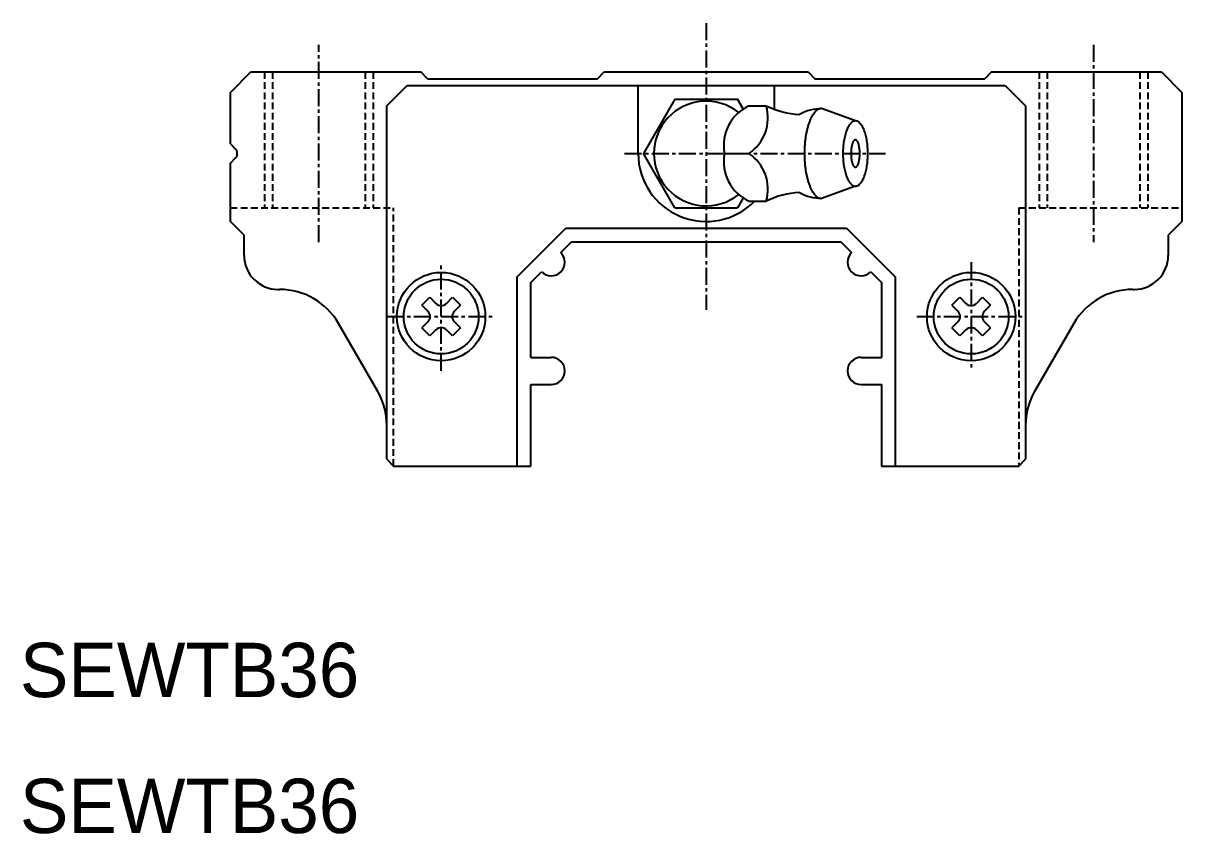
# Model space of a CAD drawing. Extents: x 10 to 241, y 10 to 159.
# Drawn here: x 10.2 to 95.5, y 9.9 to 69.6 of the extents above; entities that cross this region are included whole.
import ezdxf

# ---------------------------------------------------------------- set-up
doc = ezdxf.new("R2010")
doc.units = 0
doc.linetypes.add('CENTER', pattern=[2, 1.25, -0.25, 0.25, -0.25])
doc.linetypes.add('DASHED', pattern=[0.75, 0.5, -0.25])
doc.layers.get('0').update_dxf_attribs({"linetype": 'CONTINUOUS'})
doc.layers.add('CENTER', color=1, linetype='CENTER')

msp = doc.modelspace()

# ---------------------------------------------------------------- linework, layer by layer
at = {"color": 7, "linetype": 'CONTINUOUS'}
for p, q in [((25.500036, 64.49997), (27.000032, 65.99997)), ((26.999981, 66), (39.49998, 66)), ((40.00004, 65.49999), (39.50004, 66)), ((52.50005, 65.49998), (53.00003, 65.99998)), ((53.00001, 66), (67.99998, 66)), ((68.00002, 65.99999), (68.5, 65.5)), ((81.50002, 66), (81.00002, 65.5)), ((81.49998, 66), (93.99998, 66)), ((93.99999, 65.99998), (95.49999, 64.49997)), ((37.00002, 63.49998), (38.50001, 64.99997)), ((38.5, 65), (82.49993, 65)), ((39.99998, 65.5), (52.50001, 65.5)), ((55.49997, 60), (55.49997, 65)), ((65.49997, 65), (65.49997, 63.25493)), ((68.49997, 65.5), (80.99998, 65.5)), ((82.49998, 64.99999), (83.99998, 63.49999)), ((25.499981, 60.70713), (25.499981, 64.49998)), ((58.19052, 64.00002), (55.88112, 60.00001)), ((58.19053, 64.00003), (60.49995, 64.00003)), ((60.49995, 64.00003), (62.80937, 64.00003)), ((63.21969, 63.28934), (62.80938, 64.00002)), ((95.49998, 64.49998), (95.49998, 55)), ((36.99997, 37.50001), (36.99997, 63.49998)), ((63.64536, 63.5074), (64.92351, 63.5074)), ((71.48067, 62.39999), (68.9862, 63.29999)), ((83.99997, 63.49998), (83.99997, 37.50001)), ((25.500019, 60.70711), (25.853572, 60.35355)), ((58.19052, 56), (55.88112, 60.00001)), ((61.84948, 60), (63.64536, 60)), ((25.499981, 55), (25.499981, 59.29287)), ((25.500019, 59.29289), (25.853572, 59.64645)), ((71.48067, 57.6), (68.9862, 56.7)), ((63.23237, 56.73263), (62.80938, 56)), ((63.64536, 56.49259), (64.92351, 56.49259)), ((58.19053, 56), (60.49995, 56)), ((60.49995, 56), (62.80937, 56)), ((26.500021, 53.99999), (25.50002, 54.99999)), ((95.50001, 55.00001), (94.50001, 54.00001)), ((26.499981, 52.5), (26.499981, 54)), ((46.59999, 50.9142), (50.17998, 54.4942)), ((50.17997, 54.49421), (70.81997, 54.49421)), ((70.81999, 54.49421), (74.39999, 50.91421)), ((94.49998, 54), (94.49998, 52.5)), ((49.80709, 52.7071), (50.59421, 53.49421)), ((50.59419, 53.49421), (70.40576, 53.49421)), ((70.40577, 53.49422), (71.19288, 52.70711)), ((47.59999, 50.49999), (48.39288, 51.29288)), ((72.60709, 51.29289), (73.39999, 50.5)), ((46.59997, 37), (46.59997, 50.91421)), ((47.59997, 45), (47.59997, 50.5)), ((73.39997, 50.5), (73.39997, 45)), ((74.39997, 50.91421), (74.39997, 37)), ((28.999981, 50), (29.113247, 50)), ((91.88671, 50), (91.99998, 50)), ((39.57878, 48.83765), (40.02752, 48.38891)), ((39.5788, 48.83765), (40.16234, 49.4212)), ((40.16233, 49.4212), (40.61107, 48.97246)), ((41.38889, 48.97246), (41.83763, 49.4212)), ((41.83765, 49.4212), (42.42119, 48.83766)), ((41.97244, 48.3889), (42.42118, 48.83764)), ((78.57878, 48.83765), (79.02752, 48.38891)), ((78.57879, 48.83766), (79.16234, 49.4212)), ((79.16234, 49.4212), (79.61107, 48.97246)), ((80.3889, 48.97245), (80.83764, 49.42119)), ((80.83764, 49.4212), (81.42119, 48.83766)), ((80.97244, 48.38891), (81.42118, 48.83765)), ((36.33016, 42.50003), (33.443439, 47.49997)), ((40.02752, 47.61109), (39.57878, 47.16235)), ((40.16235, 46.57881), (39.5788, 47.16236)), ((40.61108, 47.02754), (40.16234, 46.5788)), ((41.83764, 46.5788), (41.38889, 47.02755)), ((42.42119, 47.16235), (41.83764, 46.57881)), ((42.42118, 47.16234), (41.97243, 47.61109)), ((79.02752, 47.6111), (78.57878, 47.16236)), ((79.16234, 46.57881), (78.5788, 47.16236)), ((79.61107, 47.02754), (79.16234, 46.5788)), ((80.83762, 46.5788), (80.38889, 47.02754)), ((81.42118, 47.16236), (80.83764, 46.57881)), ((81.42118, 47.16236), (80.97244, 47.6111)), ((87.55662, 47.5), (84.66989, 42.50003)), ((47.59997, 45), (49.09997, 45)), ((71.89997, 45), (73.39997, 45)), ((47.59997, 37), (47.59997, 43)), ((47.59997, 43), (49.09997, 43)), ((71.89997, 43), (73.39997, 43)), ((73.39997, 43), (73.39997, 37)), ((37, 37.50003), (37.50001, 37.00001)), ((37.5, 37), (47.59997, 37)), ((73.39997, 37), (83.49993, 37)), ((83.49997, 37.00002), (83.99996, 37.50003))]:
    msp.add_line(p, q, dxfattribs=at)
at = {"color": 3, "linetype": 'DASHED'}
for p, q in [((27.999981, 66), (27.999981, 56)), ((28.599981, 66), (28.599981, 56)), ((35.39998, 66), (35.39998, 56)), ((35.99998, 66), (35.99998, 56)), ((84.99998, 66), (84.99998, 56)), ((85.59998, 66), (85.59998, 56)), ((92.39998, 66), (92.39998, 56)), ((92.99998, 66), (92.99998, 56)), ((25.499981, 56), (37.49997, 56)), ((37.49997, 37), (37.49997, 56)), ((83.49997, 56), (83.49997, 37)), ((83.49997, 56), (95.49997, 56))]:
    msp.add_line(p, q, dxfattribs=at)
at = {"color": 7, "linetype": 'CONTINUOUS'}
for points in [[(68.9862, 63.3, 0), (68.9552, 63.299, 0), (68.9242, 63.296, 0), (68.8933, 63.2911, 0), (68.8624, 63.2841, 0), (68.8316, 63.2752, 0), (68.8009, 63.2643, 0), (68.7703, 63.2514, 0), (68.7398, 63.2366, 0), (68.7095, 63.2198, 0), (68.6794, 63.2011, 0), (68.6494, 63.1805, 0), (68.6196, 63.1579, 0), (68.5901, 63.1334, 0), (68.5608, 63.1071, 0), (68.5317, 63.0789, 0), (68.5029, 63.0488, 0), (68.4744, 63.0169, 0), (68.4463, 62.9832, 0), (68.4184, 62.9476, 0), (68.3909, 62.9103, 0), (68.3637, 62.8713, 0), (68.337, 62.8305, 0), (68.3106, 62.788, 0), (68.2846, 62.7438, 0), (68.259, 62.698, 0), (68.2339, 62.6506, 0), (68.2093, 62.6015, 0), (68.1851, 62.5509, 0), (68.1613, 62.4988, 0), (68.1381, 62.4451, 0), (68.1154, 62.39, 0), (68.0932, 62.3335, 0), (68.0716, 62.2755, 0), (68.0505, 62.2161, 0), (68.03, 62.1555, 0), (68.01, 62.0935, 0), (67.9906, 62.0303, 0), (67.9719, 61.9658, 0), (67.9537, 61.9002, 0), (67.9362, 61.8334, 0), (67.9193, 61.7655, 0), (67.903, 61.6965, 0), (67.8874, 61.6266, 0), (67.8725, 61.5556, 0), (67.8582, 61.4837, 0), (67.8446, 61.4109, 0), (67.8317, 61.3373, 0), (67.8195, 61.2629, 0), (67.808, 61.1877, 0), (67.7972, 61.1117, 0), (67.7871, 61.0351, 0), (67.7777, 60.9579, 0), (67.7691, 60.8802, 0), (67.7612, 60.8018, 0), (67.754, 60.723, 0), (67.7476, 60.6438, 0), (67.7419, 60.5642, 0), (67.737, 60.4842, 0), (67.7328, 60.404, 0), (67.7294, 60.3235, 0), (67.7268, 60.2428, 0), (67.7249, 60.1619, 0), (67.7237, 60.081, 0), (67.7233, 60, 0), (67.7237, 59.919, 0), (67.7249, 59.8381, 0), (67.7268, 59.7572, 0), (67.7294, 59.6765, 0), (67.7328, 59.596, 0), (67.737, 59.5158, 0), (67.7419, 59.4358, 0), (67.7476, 59.3562, 0), (67.754, 59.277, 0), (67.7612, 59.1982, 0), (67.7691, 59.1198, 0), (67.7777, 59.0421, 0), (67.7871, 58.9649, 0), (67.7972, 58.8883, 0), (67.808, 58.8123, 0), (67.8195, 58.7371, 0), (67.8317, 58.6627, 0), (67.8446, 58.5891, 0), (67.8582, 58.5163, 0), (67.8725, 58.4444, 0), (67.8874, 58.3734, 0), (67.903, 58.3035, 0), (67.9193, 58.2345, 0), (67.9362, 58.1666, 0), (67.9537, 58.0998, 0), (67.9719, 58.0342, 0), (67.9906, 57.9697, 0), (68.01, 57.9065, 0), (68.03, 57.8445, 0), (68.0505, 57.7839, 0), (68.0716, 57.7245, 0), (68.0932, 57.6665, 0), (68.1154, 57.61, 0), (68.1381, 57.5549, 0), (68.1613, 57.5012, 0), (68.1851, 57.4491, 0), (68.2093, 57.3985, 0), (68.2339, 57.3494, 0), (68.259, 57.302, 0), (68.2846, 57.2562, 0), (68.3106, 57.212, 0), (68.337, 57.1695, 0), (68.3637, 57.1287, 0), (68.3909, 57.0897, 0), (68.4184, 57.0524, 0), (68.4463, 57.0168, 0), (68.4744, 56.9831, 0), (68.5029, 56.9512, 0), (68.5317, 56.9211, 0), (68.5608, 56.8929, 0), (68.5901, 56.8666, 0), (68.6196, 56.8421, 0), (68.6494, 56.8195, 0), (68.6794, 56.7989, 0), (68.7095, 56.7802, 0), (68.7398, 56.7634, 0), (68.7703, 56.7486, 0), (68.8009, 56.7357, 0), (68.8316, 56.7248, 0), (68.8624, 56.7159, 0), (68.8933, 56.7089, 0), (68.9242, 56.704, 0), (68.9552, 56.701, 0), (68.9862, 56.7, 0)], [(71.4807, 62.4, 0), (71.4356, 62.3971, 0), (71.3906, 62.3884, 0), (71.3459, 62.374, 0), (71.3015, 62.3539, 0), (71.2575, 62.3281, 0), (71.2141, 62.2967, 0), (71.1713, 62.2597, 0), (71.1292, 62.2173, 0), (71.088, 62.1696, 0), (71.0477, 62.1166, 0), (71.0085, 62.0585, 0), (70.9704, 61.9955, 0), (70.9336, 61.9277, 0), (70.898, 61.8552, 0), (70.8639, 61.7783, 0), (70.8312, 61.6971, 0), (70.8002, 61.6117, 0), (70.7707, 61.5225, 0), (70.743, 61.4297, 0), (70.717, 61.3334, 0), (70.6929, 61.2338, 0), (70.6707, 61.1314, 0), (70.6504, 61.0261, 0), (70.6321, 60.9184, 0), (70.6159, 60.8085, 0), (70.6018, 60.6967, 0), (70.5898, 60.5832, 0), (70.5799, 60.4682, 0), (70.5722, 60.3522, 0), (70.5667, 60.2352, 0), (70.5633, 60.1178, 0), (70.5622, 60, 0), (70.5633, 59.8822, 0), (70.5667, 59.7648, 0), (70.5722, 59.6478, 0), (70.5799, 59.5318, 0), (70.5898, 59.4168, 0), (70.6018, 59.3033, 0), (70.6159, 59.1915, 0), (70.6321, 59.0816, 0), (70.6504, 58.9739, 0), (70.6707, 58.8686, 0), (70.6929, 58.7662, 0), (70.717, 58.6666, 0), (70.743, 58.5703, 0), (70.7707, 58.4775, 0), (70.8002, 58.3883, 0), (70.8312, 58.3029, 0), (70.8639, 58.2217, 0), (70.898, 58.1448, 0), (70.9336, 58.0723, 0), (70.9704, 58.0045, 0), (71.0085, 57.9415, 0), (71.0477, 57.8834, 0), (71.088, 57.8304, 0), (71.1292, 57.7827, 0), (71.1713, 57.7403, 0), (71.2141, 57.7033, 0), (71.2575, 57.6719, 0), (71.3015, 57.6461, 0), (71.3459, 57.626, 0), (71.3906, 57.6116, 0), (71.4356, 57.6029, 0), (71.4807, 57.6, 0), (71.5257, 57.6029, 0), (71.5707, 57.6116, 0), (71.6154, 57.626, 0), (71.6598, 57.6461, 0), (71.7038, 57.6719, 0), (71.7473, 57.7033, 0), (71.7901, 57.7403, 0), (71.8321, 57.7827, 0), (71.8734, 57.8304, 0), (71.9136, 57.8834, 0), (71.9528, 57.9415, 0), (71.9909, 58.0045, 0), (72.0278, 58.0723, 0), (72.0633, 58.1448, 0), (72.0975, 58.2217, 0), (72.1301, 58.3029, 0), (72.1612, 58.3883, 0), (72.1906, 58.4775, 0), (72.2184, 58.5703, 0), (72.2443, 58.6666, 0), (72.2684, 58.7662, 0), (72.2907, 58.8686, 0), (72.3109, 58.9739, 0), (72.3292, 59.0816, 0), (72.3454, 59.1915, 0), (72.3596, 59.3033, 0), (72.3716, 59.4168, 0), (72.3815, 59.5318, 0), (72.3892, 59.6478, 0), (72.3947, 59.7648, 0), (72.398, 59.8822, 0), (72.3991, 60, 0), (72.398, 60.1178, 0), (72.3947, 60.2352, 0), (72.3892, 60.3522, 0), (72.3815, 60.4682, 0), (72.3716, 60.5832, 0), (72.3596, 60.6967, 0), (72.3454, 60.8085, 0), (72.3292, 60.9184, 0), (72.3109, 61.0261, 0), (72.2907, 61.1314, 0), (72.2684, 61.2338, 0), (72.2443, 61.3334, 0), (72.2184, 61.4297, 0), (72.1906, 61.5225, 0), (72.1612, 61.6117, 0), (72.1301, 61.6971, 0), (72.0975, 61.7783, 0), (72.0633, 61.8552, 0), (72.0278, 61.9277, 0), (71.9909, 61.9955, 0), (71.9528, 62.0585, 0), (71.9136, 62.1166, 0), (71.8734, 62.1696, 0), (71.8321, 62.2173, 0), (71.7901, 62.2597, 0), (71.7473, 62.2967, 0), (71.7038, 62.3281, 0), (71.6598, 62.3539, 0), (71.6154, 62.374, 0), (71.5707, 62.3884, 0), (71.5257, 62.3971, 0), (71.4807, 62.4, 0)], [(71.4807, 59, 0), (71.4966, 59.0012, 0), (71.5125, 59.0048, 0), (71.5283, 59.0108, 0), (71.544, 59.0192, 0), (71.5596, 59.03, 0), (71.5749, 59.0431, 0), (71.5901, 59.0585, 0), (71.6049, 59.0761, 0), (71.6195, 59.096, 0), (71.6337, 59.1181, 0), (71.6476, 59.1423, 0), (71.6611, 59.1685, 0), (71.6741, 59.1968, 0), (71.6867, 59.227, 0), (71.6987, 59.2591, 0), (71.7103, 59.2929, 0), (71.7213, 59.3284, 0), (71.7317, 59.3656, 0), (71.7415, 59.4043, 0), (71.7507, 59.4444, 0), (71.7592, 59.4859, 0), (71.767, 59.5286, 0), (71.7742, 59.5724, 0), (71.7807, 59.6173, 0), (71.7864, 59.6631, 0), (71.7914, 59.7097, 0), (71.7957, 59.757, 0), (71.7991, 59.8049, 0), (71.8019, 59.8533, 0), (71.8038, 59.902, 0), (71.805, 59.9509, 0), (71.8054, 60, 0), (71.805, 60.0491, 0), (71.8038, 60.098, 0), (71.8019, 60.1467, 0), (71.7991, 60.1951, 0), (71.7957, 60.243, 0), (71.7914, 60.2903, 0), (71.7864, 60.3369, 0), (71.7807, 60.3827, 0), (71.7742, 60.4276, 0), (71.767, 60.4714, 0), (71.7592, 60.5141, 0), (71.7507, 60.5556, 0), (71.7415, 60.5957, 0), (71.7317, 60.6344, 0), (71.7213, 60.6716, 0), (71.7103, 60.7071, 0), (71.6987, 60.7409, 0), (71.6867, 60.773, 0), (71.6741, 60.8032, 0), (71.6611, 60.8315, 0), (71.6476, 60.8577, 0), (71.6337, 60.8819, 0), (71.6195, 60.904, 0), (71.6049, 60.9239, 0), (71.5901, 60.9415, 0), (71.5749, 60.9569, 0), (71.5596, 60.97, 0), (71.544, 60.9808, 0), (71.5283, 60.9892, 0), (71.5125, 60.9952, 0), (71.4966, 60.9988, 0), (71.4807, 61, 0), (71.4647, 60.9988, 0), (71.4488, 60.9952, 0), (71.433, 60.9892, 0), (71.4173, 60.9808, 0), (71.4018, 60.97, 0), (71.3864, 60.9569, 0), (71.3713, 60.9415, 0), (71.3564, 60.9239, 0), (71.3418, 60.904, 0), (71.3276, 60.8819, 0), (71.3137, 60.8577, 0), (71.3003, 60.8315, 0), (71.2872, 60.8032, 0), (71.2747, 60.773, 0), (71.2626, 60.7409, 0), (71.2511, 60.7071, 0), (71.2401, 60.6716, 0), (71.2297, 60.6344, 0), (71.2199, 60.5957, 0), (71.2107, 60.5556, 0), (71.2022, 60.5141, 0), (71.1943, 60.4714, 0), (71.1871, 60.4276, 0), (71.1807, 60.3827, 0), (71.1749, 60.3369, 0), (71.1699, 60.2903, 0), (71.1657, 60.243, 0), (71.1622, 60.1951, 0), (71.1595, 60.1467, 0), (71.1575, 60.098, 0), (71.1563, 60.0491, 0), (71.156, 60, 0), (71.1563, 59.9509, 0), (71.1575, 59.902, 0), (71.1595, 59.8533, 0), (71.1622, 59.8049, 0), (71.1657, 59.757, 0), (71.1699, 59.7097, 0), (71.1749, 59.6631, 0), (71.1807, 59.6173, 0), (71.1871, 59.5724, 0), (71.1943, 59.5286, 0), (71.2022, 59.4859, 0), (71.2107, 59.4444, 0), (71.2199, 59.4043, 0), (71.2297, 59.3656, 0), (71.2401, 59.3284, 0), (71.2511, 59.2929, 0), (71.2626, 59.2591, 0), (71.2747, 59.227, 0), (71.2872, 59.1968, 0), (71.3003, 59.1685, 0), (71.3137, 59.1423, 0), (71.3276, 59.1181, 0), (71.3418, 59.096, 0), (71.3564, 59.0761, 0), (71.3713, 59.0585, 0), (71.3864, 59.0431, 0), (71.4018, 59.03, 0), (71.4173, 59.0192, 0), (71.433, 59.0108, 0), (71.4488, 59.0048, 0), (71.4647, 59.0012, 0), (71.4807, 59, 0)]]:
    msp.add_polyline3d(points, dxfattribs=at)
for centre, radius in [((40.99997, 48), 3.25), ((79.99997, 48), 3.25), ((40.99997, 48), 2.75), ((79.99997, 48), 2.75)]:
    msp.add_circle(centre, radius, dxfattribs=at)
for centre, radius, start, end in [((60.49995, 60), 3.849999, 51.526513, 308.47349), ((64.96695, 60.60688), 3.17599, 114.03975, 191.01614), ((61.87011, 62.63351), 3.17599, 303.98386, 15.97117), ((67.61547, 68.86961), 5.999999, 243.20602, 267.6158), ((68.9862, 60), 3.299999, 90.000073, 119.40699), ((25.499981, 60), 0.5, 315, 45), ((60.49997, 60), 5, 180.00004, 315.45413), ((64.96695, 59.39311), 3.17599, 168.98386, 245.96025), ((61.87011, 57.36648), 3.17599, 344.02883, 56.01614), ((67.61547, 51.13038), 5.999999, 92.384205, 116.79398), ((68.9862, 59.99999), 3.299999, 240.59301, 269.99993), ((28.999981, 52.5), 2.5, 180.00004, 270.00002), ((49.09997, 52), 1, 225.00005, 45), ((71.89997, 52), 1, 135, 314.99996), ((91.99998, 52.5), 2.5, 270.00002, 0), ((29.113247, 45), 5, 30.000028, 89.999873), ((91.88671, 45), 5, 90.000091, 149.99997), ((40.99997, 49.36137), 0.55, 225.00005, 314.99995), ((79.99997, 49.36137), 0.55, 225.00005, 314.99995), ((39.63861, 48), 0.55, 315.00007, 44.99993), ((42.36134, 48), 0.55, 135, 224.99998), ((78.63861, 48), 0.55, 315.00007, 44.99993), ((81.36134, 48), 0.55, 135, 224.99998), ((40.99997, 46.63864), 0.55, 45.000046, 134.99995), ((79.99997, 46.63864), 0.55, 45.000046, 134.99995), ((49.09997, 44), 1, 270.00007, 89.99998), ((71.89997, 44), 1, 89.999982, 269.99995), ((31.999981, 40.00003), 5, 359.99998, 30.00008), ((88.99992, 40.00003), 5, 149.99992, 180.00002)]:
    msp.add_arc(centre, radius, start, end, dxfattribs=at)
at = {"layer": 'CENTER', "color": 1, "linetype": 'CENTER'}
for p, q in [((60.49995, 69.58898), (60.49995, 48.49421)), ((31.999981, 53.48598), (31.999981, 68)), ((88.99998, 68), (88.99998, 53.48598)), ((54.49997, 60), (73.68895, 60)), ((40.99997, 44), (40.99997, 52)), ((79.99997, 52), (79.99997, 44)), ((36.99997, 48), (44.99997, 48)), ((75.99997, 48), (83.99997, 48))]:
    msp.add_line(p, q, dxfattribs=at)

# ---------------------------------------------------------------- texts
at = {"color": 7, "linetype": 'CONTINUOUS'}
for p in [(10, 20), (10, 10)]:
    msp.add_text('SEWTB36', height=4, dxfattribs=at).set_placement(p)

doc.saveas('drawing.dxf')
